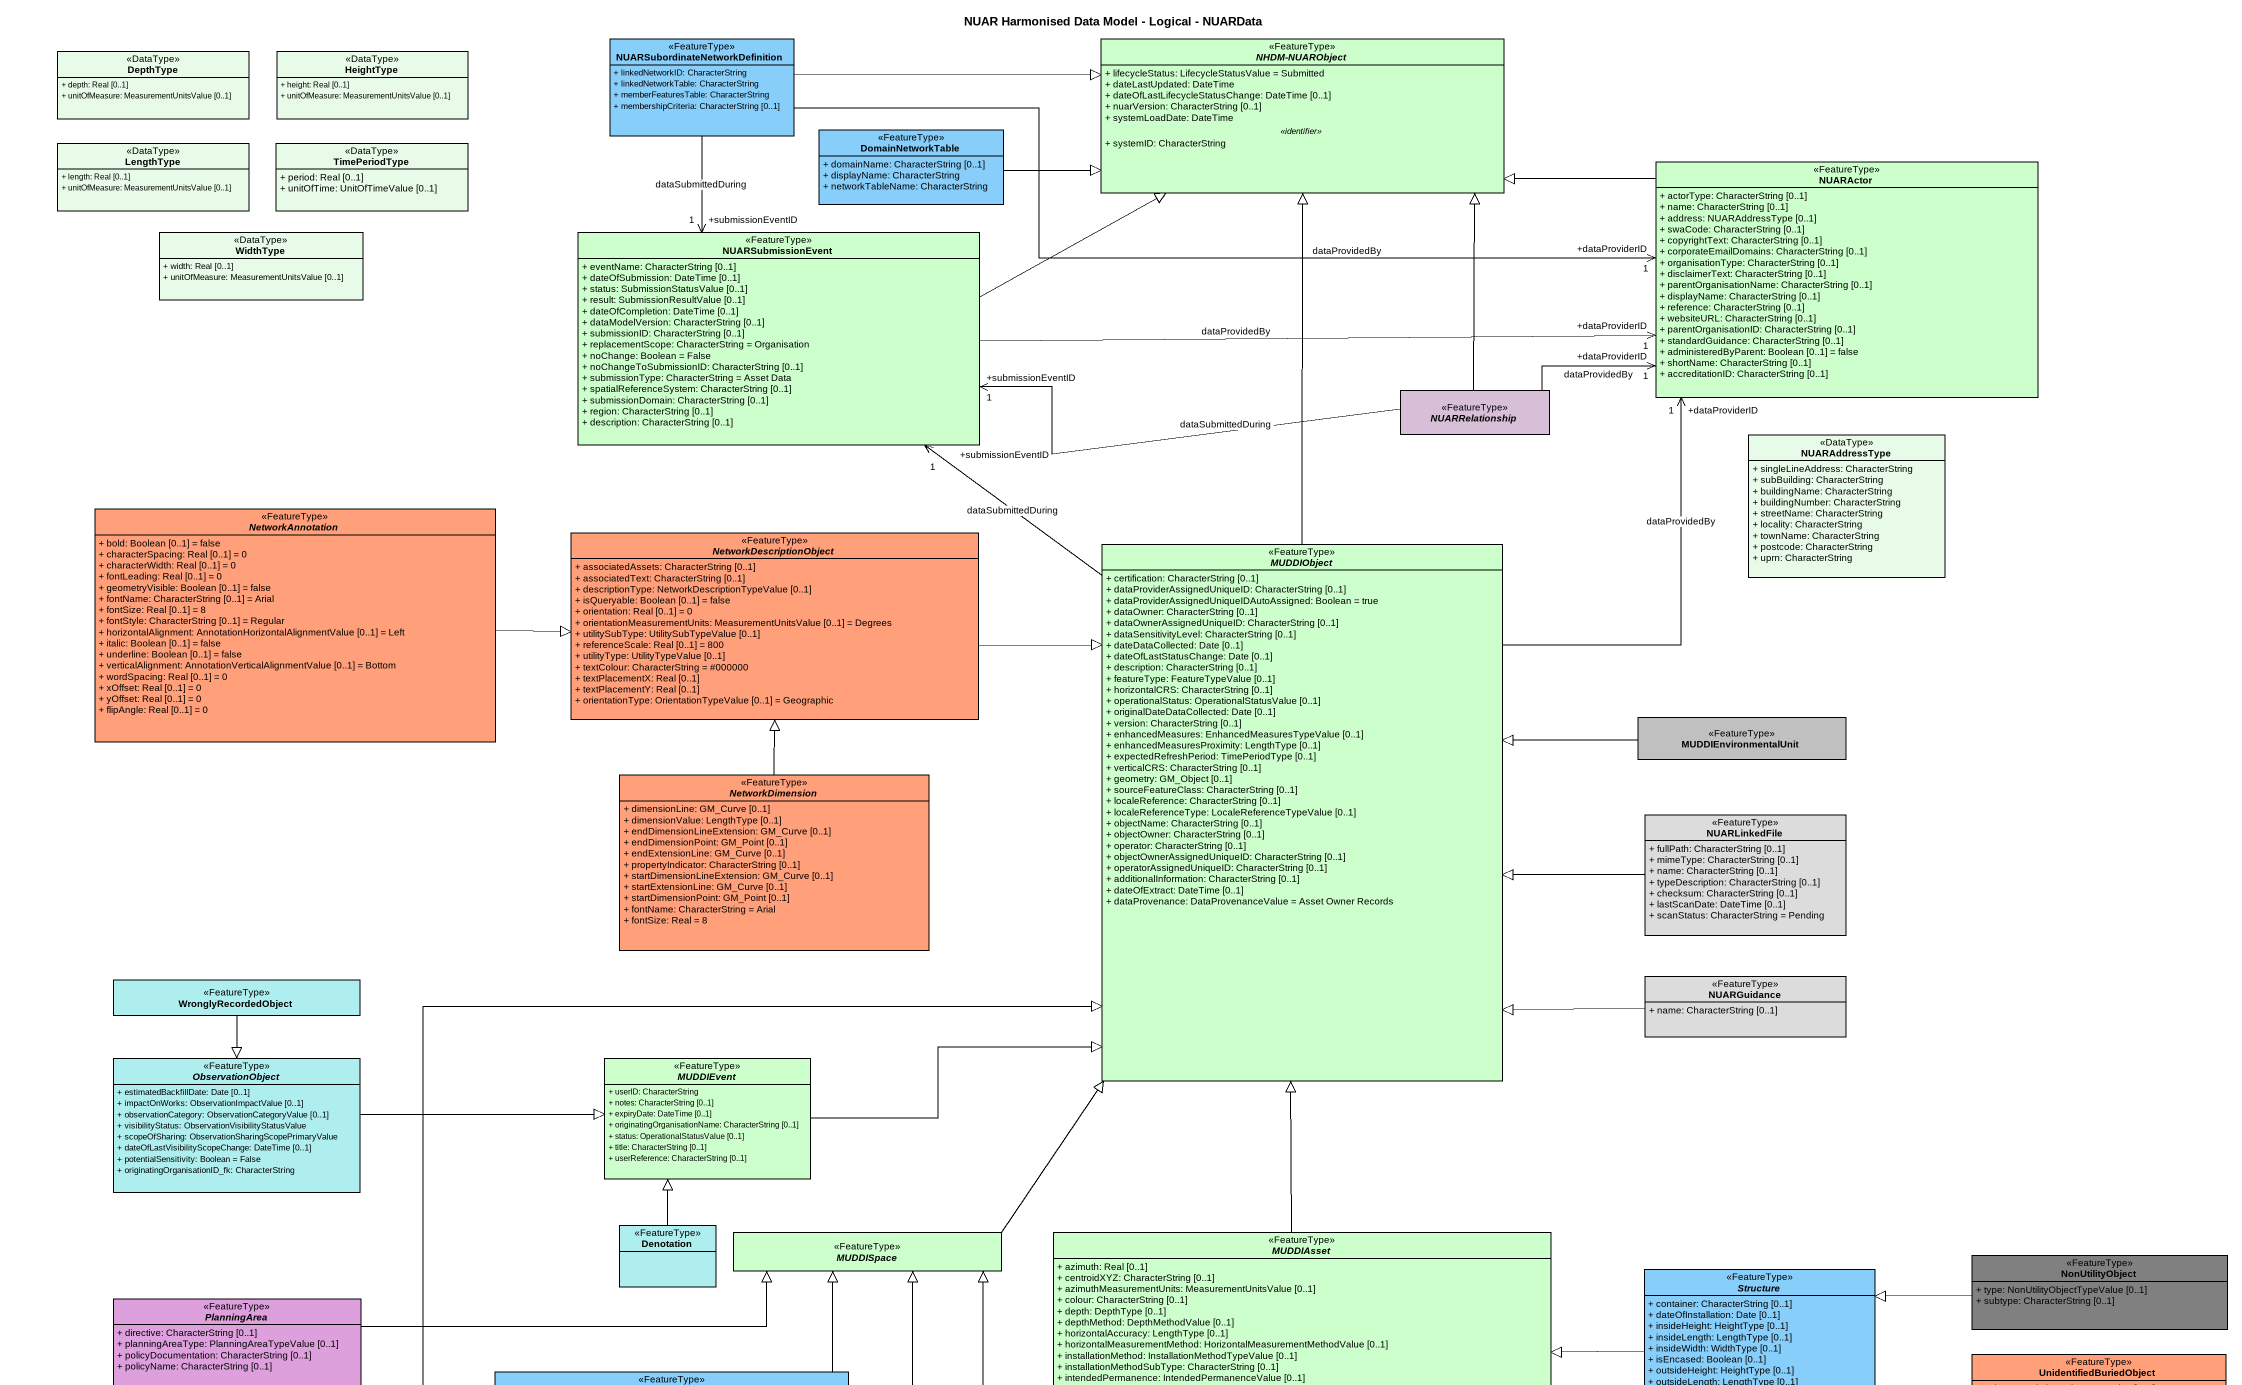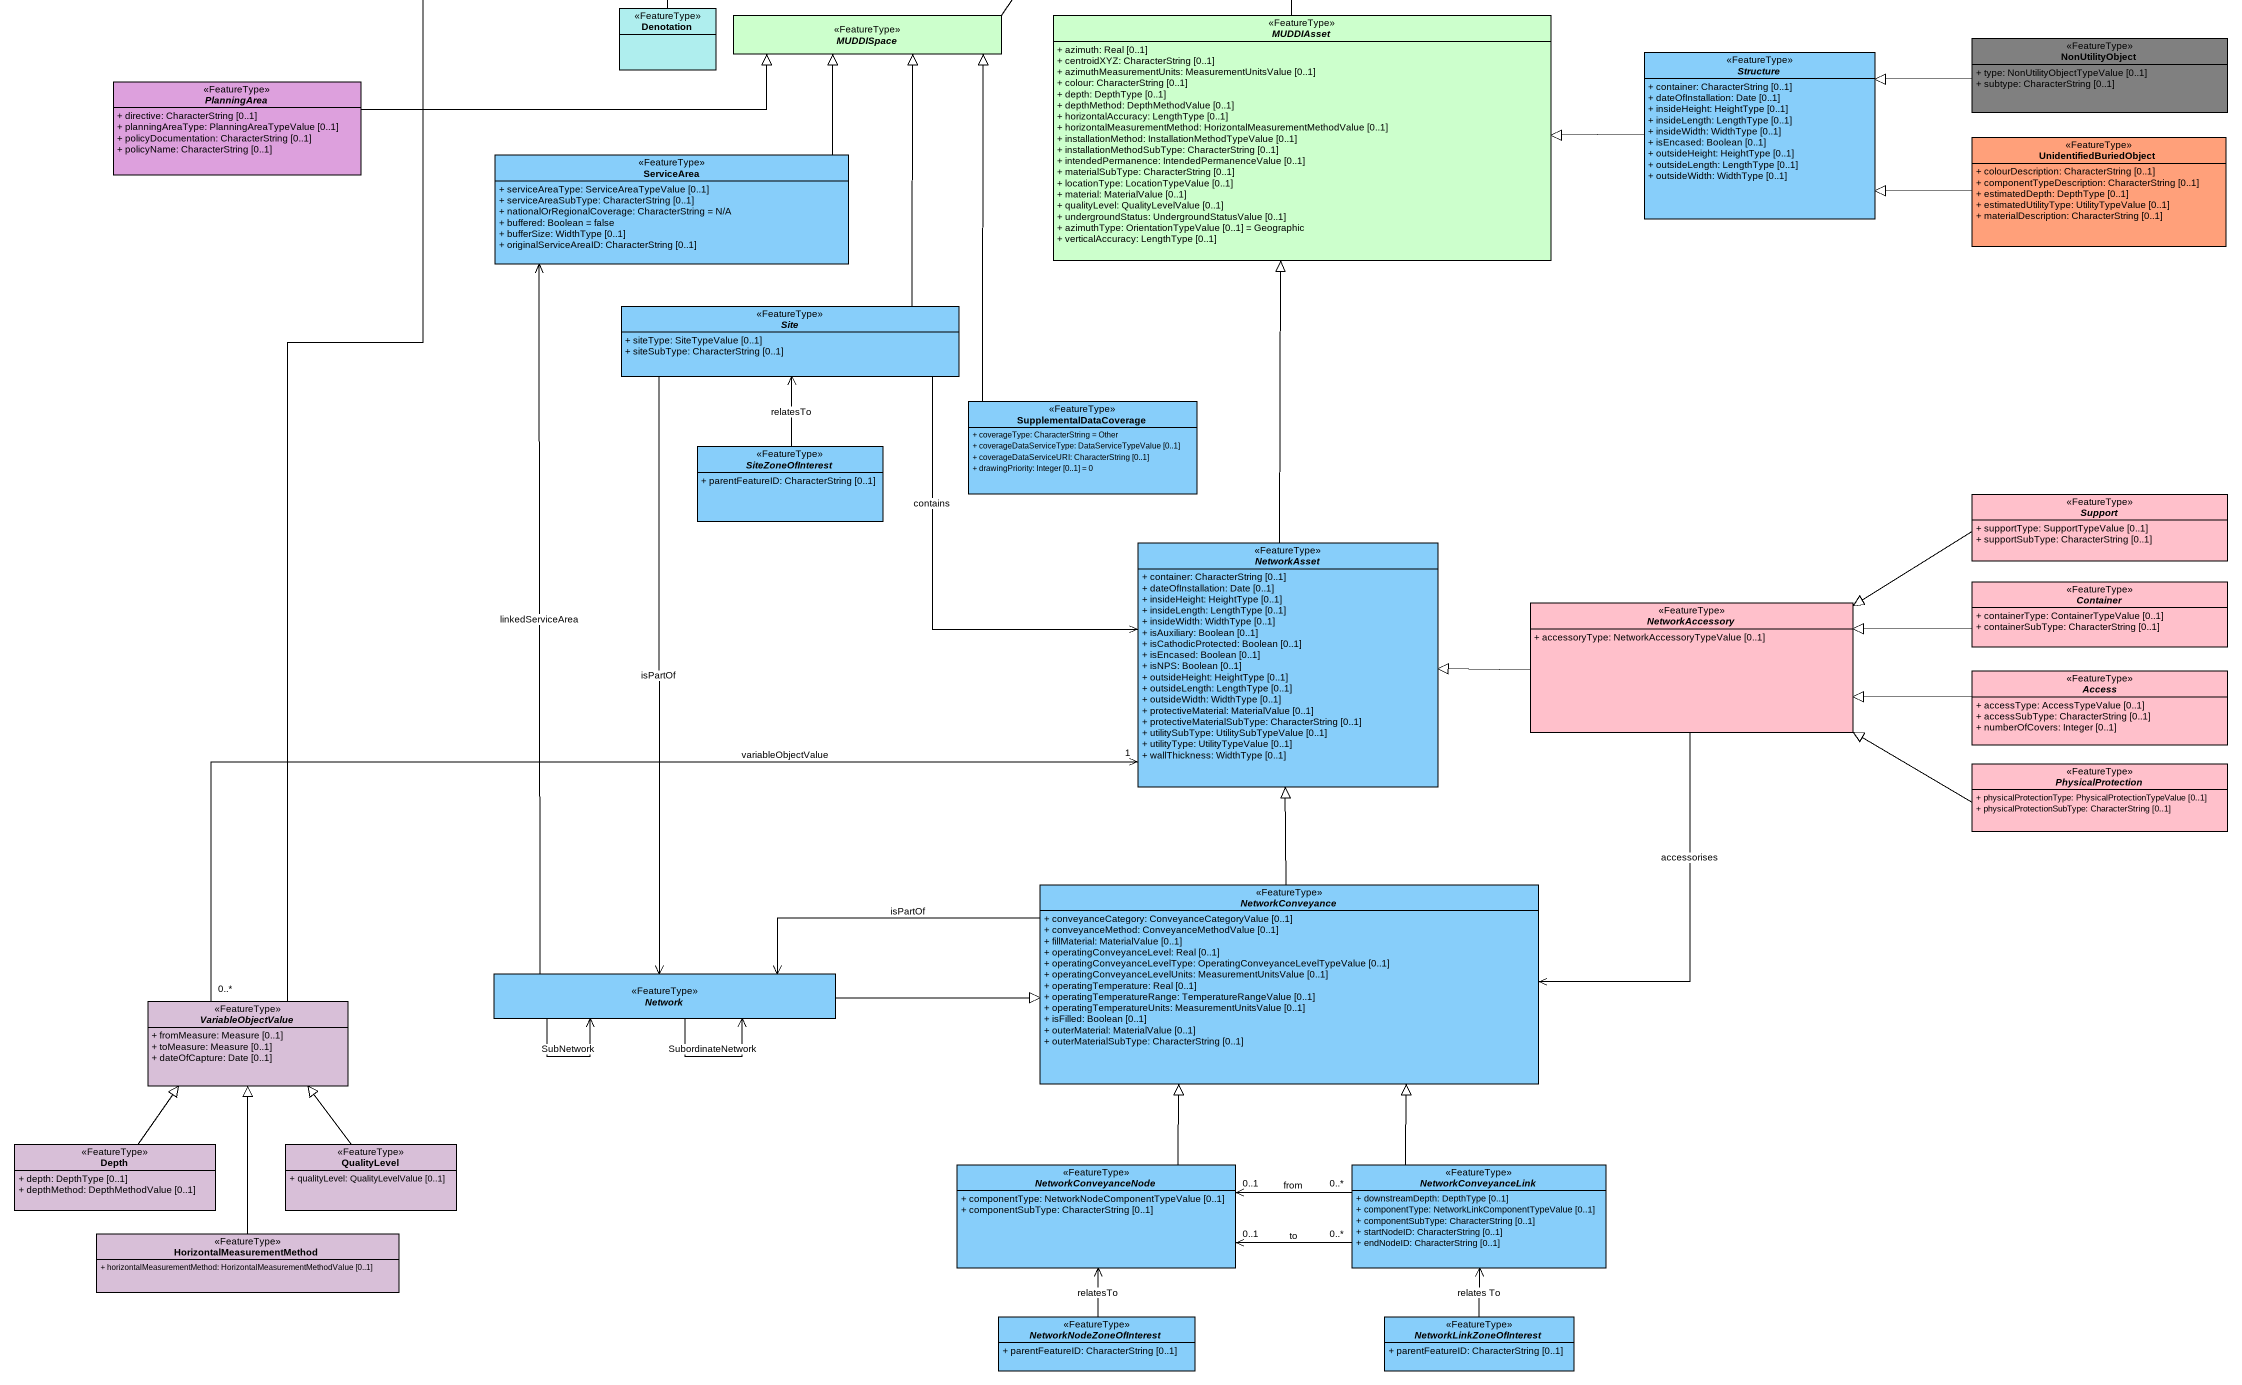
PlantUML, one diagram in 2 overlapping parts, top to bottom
@startuml
title NUAR Harmonised Data Model - Logical - NUARData
hide circle
hide empty members
skinparam classAttributeIconSize 0
class "NUARSubordinateNetworkDefinition" as NUARSubordinateNetworkDefini <<FeatureType>> #87CEFA {
  + linkedNetworkID: CharacterString
  + linkedNetworkTable: CharacterString
  + memberFeaturesTable: CharacterString
  + membershipCriteria: CharacterString [0..1]
}
abstract class "NHDM-NUARObject" as NHDM_NUARObject <<FeatureType>> #CCFFCC {
  + lifecycleStatus: LifecycleStatusValue = Submitted
  + dateLastUpdated: DateTime
  + dateOfLastLifecycleStatusChange: DateTime [0..1]
  + nuarVersion: CharacterString [0..1]
  + systemLoadDate: DateTime
  .. <<identifier>> ..
  + systemID: CharacterString
}
class DepthType <<DataType>> #E8FBE8 {
  + depth: Real [0..1]
  + unitOfMeasure: MeasurementUnitsValue [0..1]
}
class HeightType <<DataType>> #E8FBE8 {
  + height: Real [0..1]
  + unitOfMeasure: MeasurementUnitsValue [0..1]
}
class LengthType <<DataType>> #E8FBE8 {
  + length: Real [0..1]
  + unitOfMeasure: MeasurementUnitsValue [0..1]
}
class TimePeriodType <<DataType>> #E8FBE8 {
  + period: Real [0..1]
  + unitOfTime: UnitOfTimeValue [0..1]
}
class DomainNetworkTable <<FeatureType>> #87CEFA {
  + domainName: CharacterString [0..1]
  + displayName: CharacterString
  + networkTableName: CharacterString
}
class NUARActor <<FeatureType>> #CCFFCC {
  + actorType: CharacterString [0..1]
  + name: CharacterString [0..1]
  + address: NUARAddressType [0..1]
  + swaCode: CharacterString [0..1]
  + copyrightText: CharacterString [0..1]
  + corporateEmailDomains: CharacterString [0..1]
  + organisationType: CharacterString [0..1]
  + disclaimerText: CharacterString [0..1]
  + parentOrganisationName: CharacterString [0..1]
  + displayName: CharacterString [0..1]
  + reference: CharacterString [0..1]
  + websiteURL: CharacterString [0..1]
  + parentOrganisationID: CharacterString [0..1]
  + standardGuidance: CharacterString [0..1]
  + administeredByParent: Boolean [0..1] = false
  + shortName: CharacterString [0..1]
  + accreditationID: CharacterString [0..1]
}
class WidthType <<DataType>> #E8FBE8 {
  + width: Real [0..1]
  + unitOfMeasure: MeasurementUnitsValue [0..1]
}
class NUARSubmissionEvent <<FeatureType>> #CCFFCC {
  + eventName: CharacterString [0..1]
  + dateOfSubmission: DateTime [0..1]
  + status: SubmissionStatusValue [0..1]
  + result: SubmissionResultValue [0..1]
  + dateOfCompletion: DateTime [0..1]
  + dataModelVersion: CharacterString [0..1]
  + submissionID: CharacterString [0..1]
  + replacementScope: CharacterString = Organisation
  + noChange: Boolean = False
  + noChangeToSubmissionID: CharacterString [0..1]
  + submissionType: CharacterString = Asset Data
  + spatialReferenceSystem: CharacterString [0..1]
  + submissionDomain: CharacterString [0..1]
  + region: CharacterString [0..1]
  + description: CharacterString [0..1]
}
abstract class NUARRelationship <<FeatureType>> #D8BFD8
class NUARAddressType <<DataType>> #E8FBE8 {
  + singleLineAddress: CharacterString
  + subBuilding: CharacterString
  + buildingName: CharacterString
  + buildingNumber: CharacterString
  + streetName: CharacterString
  + locality: CharacterString
  + townName: CharacterString
  + postcode: CharacterString
  + uprn: CharacterString
}
abstract class NetworkAnnotation <<FeatureType>> #FFA07A {
  + bold: Boolean [0..1] = false
  + characterSpacing: Real [0..1] = 0
  + characterWidth: Real [0..1] = 0
  + fontLeading: Real [0..1] = 0
  + geometryVisible: Boolean [0..1] = false
  + fontName: CharacterString [0..1] = Arial
  + fontSize: Real [0..1] = 8
  + fontStyle: CharacterString [0..1] = Regular
  + horizontalAlignment: AnnotationHorizontalAlignmentValue [0..1] = Left
  + italic: Boolean [0..1] = false
  + underline: Boolean [0..1] = false
  + verticalAlignment: AnnotationVerticalAlignmentValue [0..1] = Bottom
  + wordSpacing: Real [0..1] = 0
  + xOffset: Real [0..1] = 0
  + yOffset: Real [0..1] = 0
  + flipAngle: Real [0..1] = 0
}
abstract class NetworkDescriptionObject <<FeatureType>> #FFA07A {
  + associatedAssets: CharacterString [0..1]
  + associatedText: CharacterString [0..1]
  + descriptionType: NetworkDescriptionTypeValue [0..1]
  + isQueryable: Boolean [0..1] = false
  + orientation: Real [0..1] = 0
  + orientationMeasurementUnits: MeasurementUnitsValue [0..1] = Degrees
  + utilitySubType: UtilitySubTypeValue [0..1]
  + referenceScale: Real [0..1] = 800
  + utilityType: UtilityTypeValue [0..1]
  + textColour: CharacterString = #000000
  + textPlacementX: Real [0..1]
  + textPlacementY: Real [0..1]
  + orientationType: OrientationTypeValue [0..1] = Geographic
}
abstract class MUDDIObject <<FeatureType>> #CCFFCC {
  + certification: CharacterString [0..1]
  + dataProviderAssignedUniqueID: CharacterString [0..1]
  + dataProviderAssignedUniqueIDAutoAssigned: Boolean = true
  + dataOwner: CharacterString [0..1]
  + dataOwnerAssignedUniqueID: CharacterString [0..1]
  + dataSensitivityLevel: CharacterString [0..1]
  + dateDataCollected: Date [0..1]
  + dateOfLastStatusChange: Date [0..1]
  + description: CharacterString [0..1]
  + featureType: FeatureTypeValue [0..1]
  + horizontalCRS: CharacterString [0..1]
  + operationalStatus: OperationalStatusValue [0..1]
  + originalDateDataCollected: Date [0..1]
  + version: CharacterString [0..1]
  + enhancedMeasures: EnhancedMeasuresTypeValue [0..1]
  + enhancedMeasuresProximity: LengthType [0..1]
  + expectedRefreshPeriod: TimePeriodType [0..1]
  + verticalCRS: CharacterString [0..1]
  + geometry: GM_Object [0..1]
  + sourceFeatureClass: CharacterString [0..1]
  + localeReference: CharacterString [0..1]
  + localeReferenceType: LocaleReferenceTypeValue [0..1]
  + objectName: CharacterString [0..1]
  + objectOwner: CharacterString [0..1]
  + operator: CharacterString [0..1]
  + objectOwnerAssignedUniqueID: CharacterString [0..1]
  + operatorAssignedUniqueID: CharacterString [0..1]
  + additionalInformation: CharacterString [0..1]
  + dateOfExtract: DateTime [0..1]
  + dataProvenance: DataProvenanceValue = Asset Owner Records
}
class MUDDIEnvironmentalUnit <<FeatureType>> #C0C0C0
abstract class NetworkDimension <<FeatureType>> #FFA07A {
  + dimensionLine: GM_Curve [0..1]
  + dimensionValue: LengthType [0..1]
  + endDimensionLineExtension: GM_Curve [0..1]
  + endDimensionPoint: GM_Point [0..1]
  + endExtensionLine: GM_Curve [0..1]
  + propertyIndicator: CharacterString [0..1]
  + startDimensionLineExtension: GM_Curve [0..1]
  + startExtensionLine: GM_Curve [0..1]
  + startDimensionPoint: GM_Point [0..1]
  + fontName: CharacterString = Arial
  + fontSize: Real = 8
}
class NUARLinkedFile <<FeatureType>> #DCDCDC {
  + fullPath: CharacterString [0..1]
  + mimeType: CharacterString [0..1]
  + name: CharacterString [0..1]
  + typeDescription: CharacterString [0..1]
  + checksum: CharacterString [0..1]
  + lastScanDate: DateTime [0..1]
  + scanStatus: CharacterString = Pending
}
class WronglyRecordedObject <<FeatureType>> #AFEEEE
class NUARGuidance <<FeatureType>> #DCDCDC {
  + name: CharacterString [0..1]
}
abstract class ObservationObject <<FeatureType>> #AFEEEE {
  + estimatedBackfillDate: Date [0..1]
  + impactOnWorks: ObservationImpactValue [0..1]
  + observationCategory: ObservationCategoryValue [0..1]
  + visibilityStatus: ObservationVisibilityStatusValue
  + scopeOfSharing: ObservationSharingScopePrimaryValue
  + dateOfLastVisibilityScopeChange: DateTime [0..1]
  + potentialSensitivity: Boolean = False
  + originatingOrganisationID_fk: CharacterString
}
abstract class MUDDIEvent <<FeatureType>> #CCFFCC {
  + userID: CharacterString
  + notes: CharacterString [0..1]
  + expiryDate: DateTime [0..1]
  + originatingOrganisationName: CharacterString [0..1]
  + status: OperationalStatusValue [0..1]
  + title: CharacterString [0..1]
  + userReference: CharacterString [0..1]
}
class Denotation <<FeatureType>> #AFEEEE
abstract class MUDDISpace <<FeatureType>> #CCFFCC
abstract class MUDDIAsset <<FeatureType>> #CCFFCC {
  + azimuth: Real [0..1]
  + centroidXYZ: CharacterString [0..1]
  + azimuthMeasurementUnits: MeasurementUnitsValue [0..1]
  + colour: CharacterString [0..1]
  + depth: DepthType [0..1]
  + depthMethod: DepthMethodValue [0..1]
  + horizontalAccuracy: LengthType [0..1]
  + horizontalMeasurementMethod: HorizontalMeasurementMethodValue [0..1]
  + installationMethod: InstallationMethodTypeValue [0..1]
  + installationMethodSubType: CharacterString [0..1]
  + intendedPermanence: IntendedPermanenceValue [0..1]
  + materialSubType: CharacterString [0..1]
  + locationType: LocationTypeValue [0..1]
  + material: MaterialValue [0..1]
  + qualityLevel: QualityLevelValue [0..1]
  + undergroundStatus: UndergroundStatusValue [0..1]
  + azimuthType: OrientationTypeValue [0..1] = Geographic
  + verticalAccuracy: LengthType [0..1]
}
abstract class Structure <<FeatureType>> #87CEFA {
  + container: CharacterString [0..1]
  + dateOfInstallation: Date [0..1]
  + insideHeight: HeightType [0..1]
  + insideLength: LengthType [0..1]
  + insideWidth: WidthType [0..1]
  + isEncased: Boolean [0..1]
  + outsideHeight: HeightType [0..1]
  + outsideLength: LengthType [0..1]
  + outsideWidth: WidthType [0..1]
}
class NonUtilityObject <<FeatureType>> #808080 {
  + type: NonUtilityObjectTypeValue [0..1]
  + subtype: CharacterString [0..1]
}
abstract class PlanningArea <<FeatureType>> #DDA0DD {
  + directive: CharacterString [0..1]
  + planningAreaType: PlanningAreaTypeValue [0..1]
  + policyDocumentation: CharacterString [0..1]
  + policyName: CharacterString [0..1]
}
class UnidentifiedBuriedObject <<FeatureType>> #FFA07A {
  + colourDescription: CharacterString [0..1]
  + componentTypeDescription: CharacterString [0..1]
  + estimatedDepth: DepthType [0..1]
  + estimatedUtilityType: UtilityTypeValue [0..1]
  + materialDescription: CharacterString [0..1]
}
class ServiceArea <<FeatureType>> #87CEFA {
  + serviceAreaType: ServiceAreaTypeValue [0..1]
  + serviceAreaSubType: CharacterString [0..1]
  + nationalOrRegionalCoverage: CharacterString = N/A
  + buffered: Boolean = false
  + bufferSize: WidthType [0..1]
  + originalServiceAreaID: CharacterString [0..1]
}
abstract class Site <<FeatureType>> #87CEFA {
  + siteType: SiteTypeValue [0..1]
  + siteSubType: CharacterString [0..1]
}
class SupplementalDataCoverage <<FeatureType>> #87CEFA {
  + coverageType: CharacterString = Other
  + coverageDataServiceType: DataServiceTypeValue [0..1]
  + coverageDataServiceURI: CharacterString [0..1]
  + drawingPriority: Integer [0..1] = 0
}
abstract class SiteZoneOfInterest <<FeatureType>> #87CEFA {
  + parentFeatureID: CharacterString [0..1]
}
abstract class Support <<FeatureType>> #FFC0CB {
  + supportType: SupportTypeValue [0..1]
  + supportSubType: CharacterString [0..1]
}
abstract class NetworkAsset <<FeatureType>> #87CEFA {
  + container: CharacterString [0..1]
  + dateOfInstallation: Date [0..1]
  + insideHeight: HeightType [0..1]
  + insideLength: LengthType [0..1]
  + insideWidth: WidthType [0..1]
  + isAuxiliary: Boolean [0..1]
  + isCathodicProtected: Boolean [0..1]
  + isEncased: Boolean [0..1]
  + isNPS: Boolean [0..1]
  + outsideHeight: HeightType [0..1]
  + outsideLength: LengthType [0..1]
  + outsideWidth: WidthType [0..1]
  + protectiveMaterial: MaterialValue [0..1]
  + protectiveMaterialSubType: CharacterString [0..1]
  + utilitySubType: UtilitySubTypeValue [0..1]
  + utilityType: UtilityTypeValue [0..1]
  + wallThickness: WidthType [0..1]
}
abstract class NetworkAccessory <<FeatureType>> #FFC0CB {
  + accessoryType: NetworkAccessoryTypeValue [0..1]
}
abstract class Container <<FeatureType>> #FFC0CB {
  + containerType: ContainerTypeValue [0..1]
  + containerSubType: CharacterString [0..1]
}
abstract class Access <<FeatureType>> #FFC0CB {
  + accessType: AccessTypeValue [0..1]
  + accessSubType: CharacterString [0..1]
  + numberOfCovers: Integer [0..1]
}
abstract class PhysicalProtection <<FeatureType>> #FFC0CB {
  + physicalProtectionType: PhysicalProtectionTypeValue [0..1]
  + physicalProtectionSubType: CharacterString [0..1]
}
abstract class NetworkConveyance <<FeatureType>> #87CEFA {
  + conveyanceCategory: ConveyanceCategoryValue [0..1]
  + conveyanceMethod: ConveyanceMethodValue [0..1]
  + fillMaterial: MaterialValue [0..1]
  + operatingConveyanceLevel: Real [0..1]
  + operatingConveyanceLevelType: OperatingConveyanceLevelTypeValue [0..1]
  + operatingConveyanceLevelUnits: MeasurementUnitsValue [0..1]
  + operatingTemperature: Real [0..1]
  + operatingTemperatureRange: TemperatureRangeValue [0..1]
  + operatingTemperatureUnits: MeasurementUnitsValue [0..1]
  + isFilled: Boolean [0..1]
  + outerMaterial: MaterialValue [0..1]
  + outerMaterialSubType: CharacterString [0..1]
}
abstract class "Network" as Network_ <<FeatureType>> #87CEFA
abstract class VariableObjectValue <<FeatureType>> #D8BFD8 {
  + fromMeasure: Measure [0..1]
  + toMeasure: Measure [0..1]
  + dateOfCapture: Date [0..1]
}
class Depth <<FeatureType>> #D8BFD8 {
  + depth: DepthType [0..1]
  + depthMethod: DepthMethodValue [0..1]
}
class QualityLevel <<FeatureType>> #D8BFD8 {
  + qualityLevel: QualityLevelValue [0..1]
}
abstract class NetworkConveyanceNode <<FeatureType>> #87CEFA {
  + componentType: NetworkNodeComponentTypeValue [0..1]
  + componentSubType: CharacterString [0..1]
}
abstract class NetworkConveyanceLink <<FeatureType>> #87CEFA {
  + downstreamDepth: DepthType [0..1]
  + componentType: NetworkLinkComponentTypeValue [0..1]
  + componentSubType: CharacterString [0..1]
  + startNodeID: CharacterString [0..1]
  + endNodeID: CharacterString [0..1]
}
class HorizontalMeasurementMethod <<FeatureType>> #D8BFD8 {
  + horizontalMeasurementMethod: HorizontalMeasurementMethodValue [0..1]
}
abstract class NetworkNodeZoneOfInterest <<FeatureType>> #87CEFA {
  + parentFeatureID: CharacterString [0..1]
}
abstract class NetworkLinkZoneOfInterest <<FeatureType>> #87CEFA {
  + parentFeatureID: CharacterString [0..1]
}
NUARSubordinateNetworkDefini -right-|> NHDM_NUARObject
NUARSubordinateNetworkDefini -right-> "+dataProviderID\n1" NUARActor : dataProvidedBy
NUARSubordinateNetworkDefini --> "+submissionEventID\n1" NUARSubmissionEvent : dataSubmittedDuring
DomainNetworkTable -right-|> NHDM_NUARObject
NUARActor -left-|> NHDM_NUARObject
NUARSubmissionEvent -right-|> NHDM_NUARObject
NUARSubmissionEvent -right-> "+dataProviderID\n1" NUARActor : dataProvidedBy
NUARRelationship -up-|> NHDM_NUARObject
NUARRelationship -right-> "+dataProviderID\n1" NUARActor : dataProvidedBy
NUARRelationship -left-> "+submissionEventID\n1" NUARSubmissionEvent : dataSubmittedDuring
NetworkAnnotation -right-|> NetworkDescriptionObject
NetworkDescriptionObject -right-|> MUDDIObject
MUDDIObject -up-|> NHDM_NUARObject
MUDDIObject -up-> "+dataProviderID\n1" NUARActor : dataProvidedBy
MUDDIObject -up-> "+submissionEventID\n1" NUARSubmissionEvent : dataSubmittedDuring
MUDDIEnvironmentalUnit -left-|> MUDDIObject
NetworkDimension -up-|> NetworkDescriptionObject
NUARLinkedFile -left-|> MUDDIObject
WronglyRecordedObject --|> ObservationObject
NUARGuidance -left-|> MUDDIObject
ObservationObject -right-|> MUDDIEvent
MUDDIEvent -right-|> MUDDIObject
Denotation -up-|> MUDDIEvent
MUDDISpace -up-|> MUDDIObject
MUDDIAsset -up-|> MUDDIObject
Structure -left-|> MUDDIAsset
NonUtilityObject -left-|> Structure
PlanningArea -right-|> MUDDISpace
UnidentifiedBuriedObject -left-|> Structure
ServiceArea -up-|> MUDDISpace
Site -up-|> MUDDISpace
Site --> NetworkAsset : contains
Site --> Network_ : isPartOf
SupplementalDataCoverage -up-|> MUDDISpace
SiteZoneOfInterest -up-> Site : relatesTo
Support -left-|> NetworkAccessory
NetworkAsset -up-|> MUDDIAsset
NetworkAccessory -left-|> NetworkAsset
NetworkAccessory --> NetworkConveyance : accessorises
Container -left-|> NetworkAccessory
Access -left-|> NetworkAccessory
PhysicalProtection -left-|> NetworkAccessory
NetworkConveyance -up-|> NetworkAsset
NetworkConveyance -left-> Network_ : isPartOf
Network_ -up-> ServiceArea : linkedServiceArea
Network_ -right-|> NetworkConveyance
Network_ --> Network_ : SubNetwork
Network_ --> Network_ : SubordinateNetwork
VariableObjectValue -up-|> MUDDIObject
VariableObjectValue "0..*" -right-> "1" NetworkAsset : variableObjectValue
Depth -up-|> VariableObjectValue
QualityLevel -up-|> VariableObjectValue
NetworkConveyanceNode -up-|> NetworkConveyance
NetworkConveyanceLink -up-|> NetworkConveyance
NetworkConveyanceLink "0..*" -left-> "0..1" NetworkConveyanceNode : to
NetworkConveyanceLink "0..*" -left-> "0..1" NetworkConveyanceNode : from
HorizontalMeasurementMethod -up-|> VariableObjectValue
NetworkNodeZoneOfInterest -up-> NetworkConveyanceNode : relatesTo
NetworkLinkZoneOfInterest -up-> NetworkConveyanceLink : relates To
@enduml
